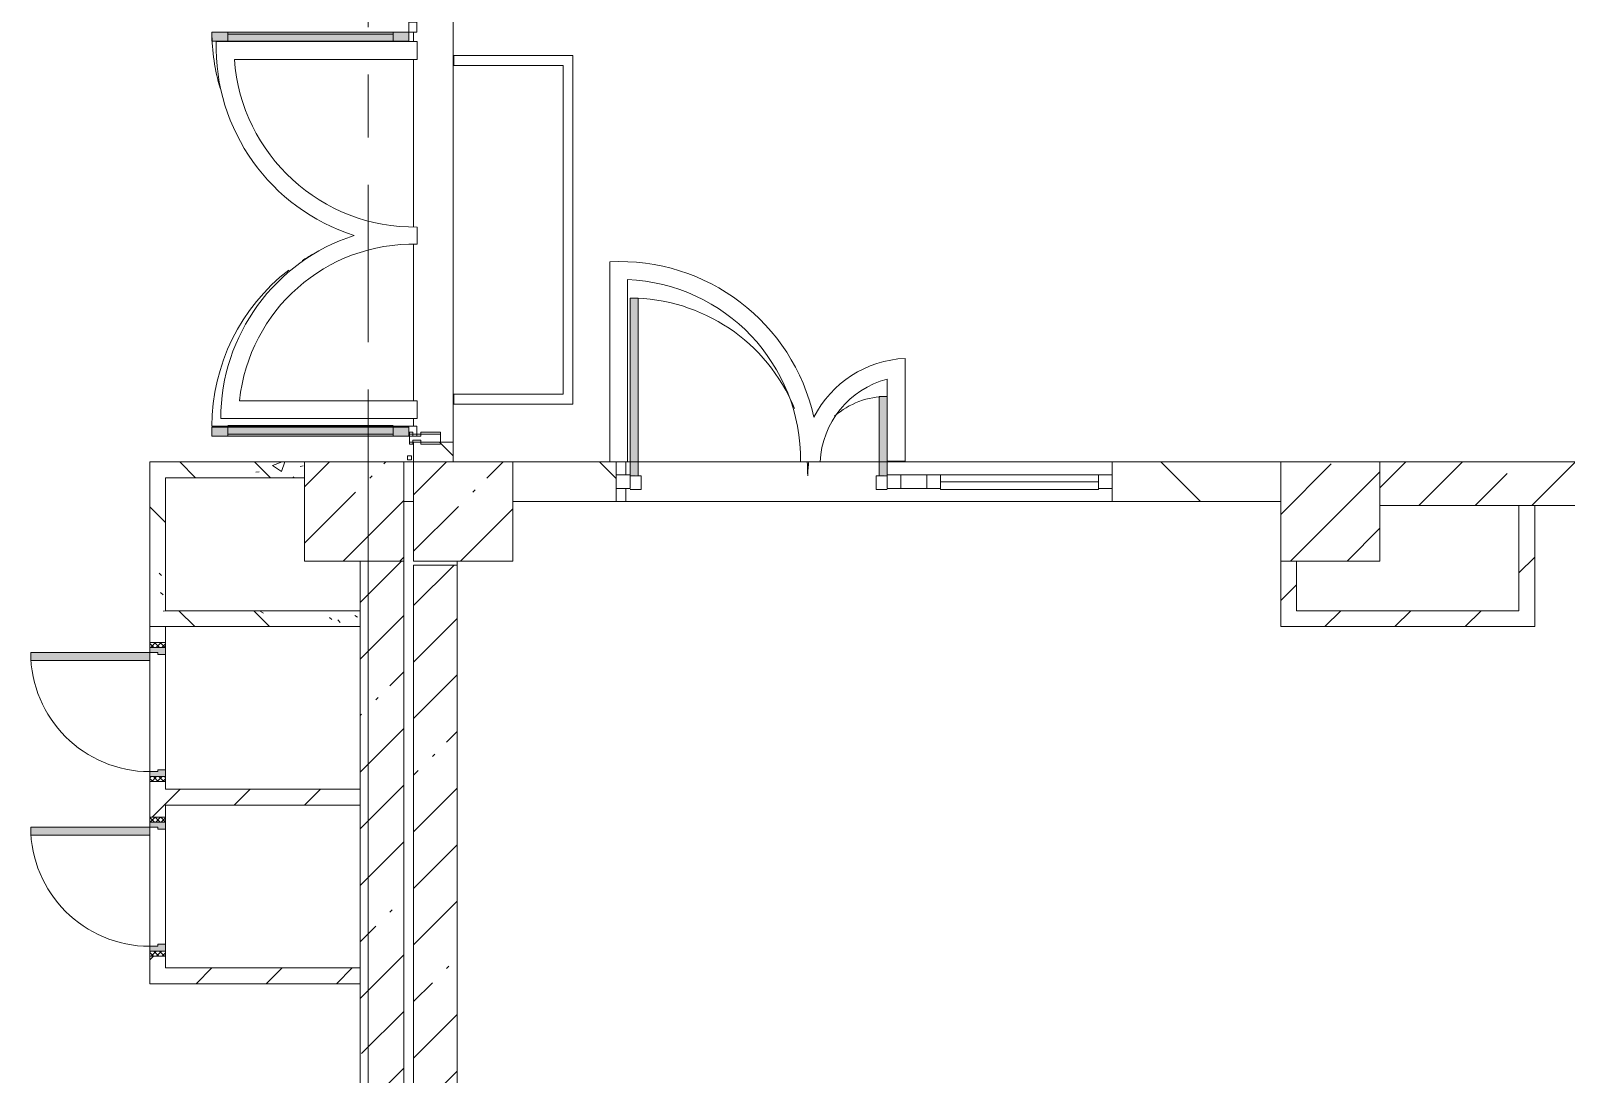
# Model space of a CAD drawing. Header units: millimetres. Extents: x 11693 to 241752, y -8553 to 29926.
# Drawn here: x 126350 to 134089, y 4814 to 10073 of the extents above; entities that cross this region are included whole.
import ezdxf

# ---------------------------------------------------------------- set-up
doc = ezdxf.new("R2010")
doc.units = ezdxf.units.MM
doc.linetypes.add('Осевая', pattern=[1587.5, 317.5, -238.125, 793.75, -238.125])
for name, color, linetype, lineweight, true_color in [('A-DETL-GENF-3', 7, 'Continuous', 5, 0xe2e2e2), ('A-DETL-GENF-4', 7, 'Continuous', 5, 0xaaaaaa), ('A-DOOR-2', 7, 'Continuous', 5, 0xaaaaaa), ('A-DOOR-3', 7, 'Continuous', 5, 0xe2e2e2), ('A-DOOR-FRAM-2', 7, 'Continuous', 5, 0xe2e2e2), ('A-DOOR-FRAM-3', 7, 'Continuous', 5, 0xaaaaaa), ('A-FLOR-1', 7, 'Continuous', 5, 0xaaaaaa), ('I-WALL-5', 7, 'Continuous', 5, 0x787878)]:
    doc.layers.add(name, color=color, linetype=linetype, lineweight=lineweight, true_color=true_color)
for name, color, linetype, lineweight in [('A-GLAZ-CURT-2', 7, 'Continuous', 5), ('A-GLAZ-CWMG-2', 7, 'Continuous', 5), ('A-WALL-2', 7, 'Continuous', 9), ('A-WALL-5', 7, 'Continuous', 5), ('I-WALL-3', 7, 'Continuous', 5), ('S-COLS', 7, 'Continuous', 5), ('Оси', 7, 'Continuous', 9), ('Оси-2', 7, 'Осевая', 9)]:
    doc.layers.add(name, color=color, linetype=linetype, lineweight=lineweight)
pattern_1 = [(45, (89739.81, 0), (-176.7767, 176.7767), [])]
pattern_2 = [(45, (89739.8, 0), (-285.123, 285.123), []), (45, (90024.94, 0), (-285.123, 285.123), [504.031, -100.806, 16.764, -84.042])]
pattern_3 = [(135, (89739.8, 0), (-353.5534, -353.5534), [])]
pattern_4 = [(135, (89739.8, 0), (-377.171, -377.171), [533.4, -88.9, 17.78, -88.9]), (135, (89739.8, 376.94), (-377.171, -377.171), []), (50, (89739.8, 0), (637.6445, -55.7866), [66.675, -733.425]), (355, (89739.8, 0), (-123.349, 668.699), [53.34, -586.74]), (100.451, (89792.95, -4.65), (514.299, 612.908), [56.665, -623.315]), (46.184, (89739.8, 177.8), (948.776, -147.15), [100.012, -1100.137]), (96.636, (89818.9, 165.5), (830.91, 865.997), [84.998, -934.973]), (351.184, (89739.8, 177.8), (830.918, 865.988), [80.01, -880.11]), (21, (89828.7, 133.35), (530.6506, -357.928), [66.675, -733.425]), (326, (89828.7, 133.35), (216.308, 644.658), [53.34, -586.74]), (71.451, (89872.94, 103.5), (746.96, 286.724), [56.665, -623.315]), (37.5, (89739.81, 0), (10.8105, 295.9426), [16.764, -562.864, 16.764, -578.866, -588.962]), (37.5, (89739.81, 0), (10.8105, 295.9426), [-1175.258, 16.764, -572.198]), (7.5, (89739.8, 0), (233.8692, 350.6318), [16.764, -322.834, 16.764, -549.529, -224.472]), (7.5, (89739.8, 0), (233.8692, 350.6318), [-905.891, 16.764, -207.708]), (327.5, (89541.57, 0), (474.5678, -20.0513), [16.764, -205.486, 16.764, -676.656, -920.115]), (327.5, (89541.57, 0), (474.5678, -20.0513), [-915.67, 16.764, -903.351]), (317.5, (89452.67, 0), (518.452, 88.9934), [16.764, -272.161, 16.764, -443.738, -653.415]), (317.5, (89452.67, 0), (518.452, 88.9934), [-749.427, 16.764, -636.651])]

# ---------------------------------------------------------------- blocks, each defined once
blk = doc.blocks.new('BSC_Колонна _Прямоугольная - 500х500-23286270-Общий план 2 этажа с размещением фрагментов 2_1-2_7')
at = {"layer": 'S-COLS'}
h = blk.add_hatch(dxfattribs=at)
h.set_pattern_fill('FP_31', color=256, style=0, pattern_type=2)
h.set_pattern_definition([(45, (-38790, -7650), (-285.123, 285.123), []), (45, (-38504.88, -7650), (-285.123, 285.123), [504.031, -100.806, 16.764, -84.042])])
h.paths.add_polyline_path([(-250, -250), (250, -250), (250, 250), (-250, 250), (-250, 206.3)])
for p, q in [((250, 250), (-250, 250)), ((-250, 250), (-250, -250)), ((250, -250), (250, 250)), ((-250, -250), (250, -250))]:
    blk.add_line(p, q, dxfattribs=at)
blk = doc.blocks.new('BSC_Колонна _Прямоугольная - 500х500-V33-Общий план 2 этажа с размещением фрагментов 2_1-2_7')
at = {"layer": 'S-COLS'}
h = blk.add_hatch(dxfattribs=at)
h.set_pattern_fill('FP_32', color=256, style=0, pattern_type=2)
h.set_pattern_definition([(45, (-43160, -7650), (-285.123, 285.123), []), (45, (-42874.88, -7650), (-285.123, 285.123), [504.031, -100.806, 16.764, -84.042])])
h.paths.add_polyline_path([(250, -250), (250, 250), (-250, 250), (-250, -250)])
for p, q in [((250, 250), (-250, 250)), ((-250, 250), (-250, -250)), ((250, -250), (250, 250)), ((-250, -250), (250, -250))]:
    blk.add_line(p, q, dxfattribs=at)
blk = doc.blocks.new('BSC_Колонна _Прямоугольная - 500х500-V122-Общий план 2 этажа с размещением фрагментов 2_1-2_7')
at = {"layer": 'S-COLS'}
h = blk.add_hatch(dxfattribs=at)
h.set_pattern_fill('FP_109', color=256, style=0, pattern_type=2)
h.set_pattern_definition([(45, (-38240, -7650), (-285.123, 285.123), []), (45, (-37954.88, -7650), (-285.123, 285.123), [504.031, -100.806, 16.764, -84.042])])
h.paths.add_polyline_path([(-250, -250), (250, -250), (250, 250), (-250, 250), (-250, 206.3)])
for p, q in [((250, 250), (-250, 250)), ((-250, 250), (-250, -250)), ((250, -250), (250, 250)), ((-250, -250), (250, -250))]:
    blk.add_line(p, q, dxfattribs=at)
blk = doc.blocks.new('110_Дверь_СКБ_1Ст - д-18 700x2100h_Технический шкаф ЭОМ и СС-21511926-Общий план 2 этажа с размещением фрагментов 2_1-2_7')
at = {"layer": 'A-DOOR-2'}
h = blk.add_hatch(dxfattribs=at)
h.set_pattern_fill('FP_127', color=256, style=0, pattern_type=2)
h.set_pattern_definition([(135, (1951.41, 104.685), (-14.14214, -14.14214), []), (225, (1951.41, 104.685), (14.14214, -14.14214), [])])
h.paths.add_polyline_path([(337.5, -40), (362.5, -40), (362.5, 40), (337.5, 40)])
at = {"layer": 'A-DOOR-3'}
h = blk.add_hatch(color=256, dxfattribs=at)
h.paths.add_polyline_path([(-312.5, 40), (-312.5, -40), (-277.5, -40), (-277.5, 0), (-287.5, 0), (-287.5, 40)])
h.paths.add_polyline_path([(302.5, 0), (302.5, -40), (337.5, -40), (337.5, 40), (312.5, 40), (312.5, 0)])
at = {"layer": 'A-DOOR-FRAM-2'}
blk.add_hatch(color=256, dxfattribs=at).paths.add_polyline_path([(272.5, 40), (312.5, 40), (312.5, 640), (272.5, 640)])
at = {"layer": 'A-DOOR-FRAM-3'}
h = blk.add_hatch(dxfattribs=at)
h.set_pattern_fill('FP_128', color=256, style=0, pattern_type=2)
h.set_pattern_definition([(45, (-171.384, 104.685), (-14.1421, 14.1421), []), (135, (-171.384, 104.685), (-14.1421, -14.1421), [])])
h.paths.add_polyline_path([(-337.5, -40), (-312.5, -40), (-312.5, 40), (-337.5, 40)])
at = {"layer": 'A-DOOR-2'}
for p, q in [((312.5, 640), (272.5, 640)), ((272.5, 640), (272.5, 40)), ((312.5, 40), (312.5, 640)), ((272.5, 40), (312.5, 40))]:
    blk.add_line(p, q, dxfattribs=at)
blk.add_arc((312.5, 40), 600, 90, 180, dxfattribs=at)
at = {"layer": 'A-DOOR-FRAM-3'}
for p, q in [((-312.5, 40), (-337.5, 40)), ((-337.5, 40), (-337.5, -40)), ((-287.5, 40), (-312.5, 40)), ((-312.5, 40), (-312.5, -40)), ((-312.5, -40), (-312.5, 40)), ((-287.5, 0), (-287.5, 40)), ((-287.5, 40), (272.5, 40)), ((312.5, 40), (312.5, 0)), ((337.5, 40), (312.5, 40)), ((337.5, -40), (337.5, 40)), ((362.5, 40), (337.5, 40)), ((337.5, 40), (337.5, -40)), ((362.5, -40), (362.5, 40)), ((-337.5, -40), (-312.5, -40)), ((-312.5, -40), (-277.5, -40)), ((-277.5, 0), (-287.5, 0)), ((-277.5, -40), (-277.5, 0)), ((302.5, -40), (-277.5, -40)), ((312.5, 0), (302.5, 0)), ((302.5, 0), (302.5, -40)), ((302.5, -40), (337.5, -40)), ((337.5, -40), (362.5, -40))]:
    blk.add_line(p, q, dxfattribs=at)
blk = doc.blocks.new('Прямоугольный импост - Импост структурный с накладкой - 160мм Темный-31239214-Общий план 2 этажа с размещением фрагментов 2_1-2_7')
at = {"layer": 'A-GLAZ-CWMG-2'}
for p, q in [((-50, 0), (-50, 17)), ((-50, 17), (0, 17)), ((-40, 0), (-50, 0)), ((-40, -40), (-40, 0)), ((0, 0), (-10, 0)), ((-10, 0), (-10, -40)), ((0, 17), (0, 0)), ((-50, -140), (-50, -40)), ((-50, -40), (-40, -40)), ((-10, -40), (0, -40)), ((0, -40), (0, -140)), ((0, -140), (-50, -140))]:
    blk.add_line(p, q, dxfattribs=at)
blk = doc.blocks.new('Дверь_Витражная_остекление_ - ДВН_ДАО_Главный вход_1800 в свету 5-32258809-Общий план 2 этажа с размещением фрагментов 2_1-2_7')
at = {"layer": 'A-DETL-GENF-3'}
for points in [[(-947.5, -56), (-947.5, -20), (-992.5, -20), (-992.5, -1012.5), (-947.5, -1012.5), (-947.5, -135.2)], [(1042.5, -20), (997.5, -20), (997.5, -1012.5), (1042.5, -1012.5), (1042.5, -135.2)]]:
    blk.add_hatch(color=256, dxfattribs=at).paths.add_polyline_path(points)
at = {"layer": 'A-DETL-GENF-4'}
for p, q in [((-947.5, -20), (-992.5, -20)), ((-992.5, -1012.5), (-992.5, -20)), ((-947.5, -20), (-992.5, -20)), ((-992.5, -20), (-992.5, -1012.5)), ((-947.5, -1012.5), (-947.5, -20)), ((-947.5, -1012.5), (-947.5, -20)), ((997.5, -1012.5), (997.5, -20)), ((997.5, -20), (997.5, -1012.5)), ((1042.5, -1012.5), (1042.5, -20)), ((1042.5, -1012.5), (1042.5, -20)), ((-992.5, -100), (-947.5, -100)), ((-982.5, -932.5), (-982.5, -100)), ((988.5, -932.5), (988.5, -100)), ((1042.5, -100), (997.5, -100)), ((1032.5, -932.5), (1032.5, -100)), ((-992.5, -932.5), (-947.5, -932.5)), ((1042.5, -932.5), (997.5, -932.5)), ((-992.5, -1012.5), (-947.5, -1012.5)), ((-992.5, -1012.5), (-947.5, -1012.5)), ((1042.5, -1012.5), (997.5, -1012.5)), ((997.5, -1012.5), (1042.5, -1012.5))]:
    blk.add_line(p, q, dxfattribs=at)
at = {"layer": 'A-DOOR-2'}
for p, q in [((-1042.5, 20), (-992.5, 20)), ((-1042.5, -20), (-1042.5, 20)), ((-992.5, 20), (-992.5, -20)), ((992.5, 20), (1042.5, 20)), ((992.5, -20), (992.5, 20)), ((1042.5, 20), (1042.5, -20)), ((-992.5, -20), (-1042.5, -20)), ((-992.5, -1012.5), (-992.5, -20)), ((992.5, -1012.5), (992.5, -20)), ((1042.5, -20), (992.5, -20))]:
    blk.add_line(p, q, dxfattribs=at)
for centre, start, end in [((992.5, -20), 209.21115, 212.8228), ((992.5, -20), 217.57984, 270), ((-992.5, -20), 270, 286.54233)]:
    blk.add_arc(centre, 992.5, start, end, dxfattribs=at)
blk = doc.blocks.new('Прямоугольный импост - Импост структурный с накладкой - 160мм Темный-31915521-Общий план 2 этажа с размещением фрагментов 2_1-2_7')
at = {"layer": 'A-GLAZ-CWMG-2'}
for p, q in [((-25, 0), (-25, 17)), ((-25, 17), (25, 17)), ((-15, 0), (-25, 0)), ((-15, -40), (-15, 0)), ((25, 0), (15, 0)), ((15, 0), (15, -40)), ((25, 17), (25, 0)), ((-25, -140), (-25, -40)), ((-25, -40), (-15, -40)), ((15, -40), (25, -40)), ((25, -40), (25, -140)), ((25, -140), (-25, -140))]:
    blk.add_line(p, q, dxfattribs=at)
blk = doc.blocks.new('Прямоугольный импост - 50 x 70 мм-31700031-Общий план 2 этажа с размещением фрагментов 2_1-2_7')
at = {"layer": 'A-GLAZ-CWMG-2'}
for p, q in [((-70, 35), (0, 35)), ((-70, -35), (-70, 35)), ((0, 35), (0, -35)), ((0, -35), (-70, -35))]:
    blk.add_line(p, q, dxfattribs=at)
blk = doc.blocks.new('Дверь_Витражная_остекление_ - ДВН_ДАО_Главный вход_1200 в свету-V281-Общий план 2 этажа с размещением фрагментов 2_1-2_7')
at = {"layer": 'A-DOOR-3'}
for points in [[(-647.5, 30), (-607.5, 35), (-607.5, 925), (-647.5, 925), (-647.5, 35)], [(607.5, 30), (647.5, 35), (647.5, 430), (607.5, 430), (607.5, 35)]]:
    blk.add_hatch(color=256, dxfattribs=at).paths.add_polyline_path(points)
at = {"layer": 'A-DETL-GENF-4'}
for p, q in [((-607.5, 925), (-647.5, 925)), ((-647.5, 925), (-647.5, 35)), ((-607.5, 30), (-607.5, 925)), ((647.5, 430), (607.5, 430)), ((607.5, 430), (607.5, 30)), ((647.5, 35), (647.5, 430)), ((-647.5, 30), (-607.5, 30)), ((-592.5, 30), (-647.5, 30)), ((-592.5, -40), (-592.5, 30)), ((592.5, -40), (592.5, 30)), ((592.5, 30), (647.5, 30)), ((607.5, 30), (647.5, 30)), ((-647.5, -40), (-592.5, -40)), ((647.5, -40), (592.5, -40))]:
    blk.add_line(p, q, dxfattribs=at)
at = {"layer": 'A-DOOR-2'}
for p, q in [((-647.5, 925), (-647.5, 35)), ((647.5, 430), (647.5, 35))]:
    blk.add_line(p, q, dxfattribs=at)
for centre, radius, start, end in [((-647.5, 30), 895, 22.29231, 90), ((647.5, 30), 400, 90, 131.44756), ((-647.5, 30), 895, 360, 4.55581), ((647.5, 30), 400, 169.71082, 180)]:
    blk.add_arc(centre, radius, start, end, dxfattribs=at)
blk = doc.blocks.new('Системная панель - Стемалит - 40мм-32257327-Общий план 2 этажа с размещением фрагментов 2_1-2_7')
at = {"layer": 'A-GLAZ-CURT-2'}
for p, q in [((65, 35), (-65, 35)), ((-65, 35), (-65, -35)), ((65, -35), (65, 35)), ((-65, -35), (65, -35))]:
    blk.add_line(p, q, dxfattribs=at)
blk = doc.blocks.new('Прямоугольный импост - 50 x 70 мм-31687886-Общий план 2 этажа с размещением фрагментов 2_1-2_7')
at = {"layer": 'A-GLAZ-CWMG-2'}
for p, q in [((-35, 35), (35, 35)), ((-35, -35), (-35, 35)), ((35, 35), (35, -35)), ((35, -35), (-35, -35))]:
    blk.add_line(p, q, dxfattribs=at)
blk = doc.blocks.new('Прямоугольный импост - 50 x 70 мм-31701779-Общий план 2 этажа с размещением фрагментов 2_1-2_7')
at = {"layer": 'A-GLAZ-CWMG-2'}
for p, q in [((0, 35), (-70, 35)), ((-70, 35), (-70, -35)), ((0, -35), (0, 35)), ((-70, -35), (0, -35))]:
    blk.add_line(p, q, dxfattribs=at)
blk = doc.blocks.new('Системная панель - Стекло - 40мм-V282-Общий план 2 этажа с размещением фрагментов 2_1-2_7')
at = {"layer": 'A-GLAZ-CURT-2'}
for p, q in [((397.5, 0), (-397.5, 0)), ((-397.5, 0), (-397.5, -40)), ((397.5, -40), (397.5, 0)), ((-397.5, -40), (397.5, -40))]:
    blk.add_line(p, q, dxfattribs=at)
blk = doc.blocks.new('Прямоугольный импост - 50 x 70 мм-31702100-Общий план 2 этажа с размещением фрагментов 2_1-2_7')
at = {"layer": 'A-GLAZ-CWMG-2'}
for p, q in [((-35, 35), (35, 35)), ((-35, -35), (-35, 35)), ((35, 35), (35, -35)), ((35, -35), (-35, -35))]:
    blk.add_line(p, q, dxfattribs=at)
blk = doc.blocks.new('Прямоугольный импост - 50 x 70 мм-31720914-Общий план 2 этажа с размещением фрагментов 2_1-2_7')
at = {"layer": 'A-GLAZ-CWMG-2'}
blk.add_line((6460, 7920), (5665, 7920), dxfattribs=at)

msp = doc.modelspace()

# ---------------------------------------------------------------- hatches: boundary and pattern name
at = {"layer": 'I-WALL-3'}
h = msp.add_hatch(dxfattribs=at)
h.set_pattern_fill('FP_60', color=256, style=0, pattern_type=2)
h.set_pattern_definition(pattern_3)
h.paths.add_polyline_path([(128279.8, 7900), (128479.8, 7900), (128479.8, 8000), (128279.8, 8000)])
h.paths.add_polyline_path([(128479.8, 10130), (128479.8, 10230), (128279.8, 10230), (128279.8, 10130)])
h = msp.add_hatch(dxfattribs=at)
h.set_pattern_fill('FP_60', color=256, style=0, pattern_type=2)
h.set_pattern_definition(pattern_3)
h.paths.add_polyline_path([(131800.8, 7700), (132649.8, 7700), (132649.8, 7900), (131800.8, 7900)])
h.paths.add_polyline_path([(128229.8, 7700), (128279.8, 7700), (128279.8, 7900), (128229.8, 7900), (128229.8, 7831.4)])
h.paths.add_polyline_path([(128779.8, 7700), (129300.8, 7700), (129300.8, 7900), (128779.8, 7900), (128779.8, 7826.9)])
h = msp.add_hatch(dxfattribs=at)
h.set_pattern_fill('FP_57', color=256, style=0, pattern_type=2)
h.set_pattern_definition(pattern_2)
h.paths.add_polyline_path([(136599.8, 7680), (137149.8, 7680), (137149.8, 7900), (135849.8, 7900), (135849.8, 7830), (134649.8, 7830), (134649.8, 7900), (133149.8, 7900), (133149.8, 7680), (136519.8, 7680)])
h = msp.add_hatch(dxfattribs=at)
h.set_pattern_fill('FP_61', color=256, style=0, pattern_type=2)
h.set_pattern_definition(pattern_1)
h.paths.add_polyline_path([(133929.8, 7070), (133929.8, 7680), (133849.8, 7680), (133849.8, 7070)])
h = msp.add_hatch(dxfattribs=at)
h.set_pattern_fill('FP_57', color=256, style=0, pattern_type=2)
h.set_pattern_definition(pattern_2)
h.paths.add_polyline_path([(128229.8, 400), (128229.8, 7400), (128009.8, 7400), (128009.8, 400), (128140.6, 400)])
h = msp.add_hatch(dxfattribs=at)
h.set_pattern_fill('FP_57', color=256, style=0, pattern_type=2)
h.set_pattern_definition(pattern_2)
h.paths.add_polyline_path([(128499.8, 410), (128499.8, 7380), (128279.8, 7380), (128279.8, 410)])
h = msp.add_hatch(dxfattribs=at)
h.set_pattern_fill('FP_61', color=256, style=0, pattern_type=2)
h.set_pattern_definition(pattern_1)
h.paths.add_polyline_path([(132729.8, 7150), (132729.8, 7400), (132649.8, 7400), (132649.8, 7150)])
h = msp.add_hatch(dxfattribs=at)
h.set_pattern_fill('FP_61', color=256, style=0, pattern_type=2)
h.set_pattern_definition(pattern_1)
h.paths.add_polyline_path([(133849.8, 7070), (133849.8, 7150), (132649.8, 7150), (132649.8, 7070), (133772.7, 7070)])
h = msp.add_hatch(dxfattribs=at)
h.set_pattern_fill('FP_61', color=256, style=0, pattern_type=2)
h.set_pattern_definition(pattern_1)
h.paths.add_polyline_path([(126949.8, 5270), (127029.8, 5270), (127029.8, 5409), (126949.8, 5409)])
h.paths.add_polyline_path([(127029.8, 6109), (127029.8, 6289), (126949.8, 6289), (126949.8, 6109)])
h.paths.add_polyline_path([(126949.8, 6989), (127029.8, 6989), (127029.8, 7070), (126949.8, 7070)])
h = msp.add_hatch(dxfattribs=at)
h.set_pattern_fill('FP_61', color=256, style=0, pattern_type=2)
h.set_pattern_definition(pattern_1)
h.paths.add_polyline_path([(128009.8, 6170), (128009.8, 6250), (127029.8, 6250), (127029.8, 6170), (127628.6, 6170)])
h = msp.add_hatch(dxfattribs=at)
h.set_pattern_fill('FP_61', color=256, style=0, pattern_type=2)
h.set_pattern_definition(pattern_1)
h.paths.add_polyline_path([(128009.8, 5270), (128009.8, 5350), (127029.8, 5350), (127029.8, 5270)])
at = {"layer": 'I-WALL-5'}
h = msp.add_hatch(dxfattribs=at)
h.set_pattern_fill('FP_68', color=256, style=0, pattern_type=2)
h.set_pattern_definition(pattern_4)
h.paths.add_polyline_path([(126949.8, 7150), (127029.8, 7150), (127029.8, 7900), (126949.8, 7900), (126949.8, 7248.5)])
h = msp.add_hatch(dxfattribs=at)
h.set_pattern_fill('FP_68', color=256, style=0, pattern_type=2)
h.set_pattern_definition(pattern_4)
h.paths.add_polyline_path([(127029.8, 7820), (127729.8, 7820), (127729.8, 7900), (127029.8, 7900)])
h = msp.add_hatch(dxfattribs=at)
h.set_pattern_fill('FP_68', color=256, style=0, pattern_type=2)
h.set_pattern_definition(pattern_4)
h.paths.add_polyline_path([(126949.8, 7070), (128009.8, 7070), (128009.8, 7150), (126949.8, 7150)])

# ---------------------------------------------------------------- linework, layer by layer
at = {"layer": 'A-FLOR-1'}
for p, q in [((128279.8, 10065), (128279.8, 10018)), ((128298.2, 10018), (127284.5, 10018)), ((128298.2, 9928), (128298.2, 10018)), ((127376.5, 9928), (128298.2, 9928)), ((128279.8, 9928), (128279.8, 9083.9)), ((129082.6, 9947.2), (128482.6, 9947.2)), ((128482.6, 9947.2), (128482.6, 9897.2)), ((129082.6, 8191.3), (129082.6, 9947.2)), ((128482.6, 9897.2), (129032.6, 9897.2)), ((129032.6, 9897.2), (129032.6, 8241.3)), ((128298.2, 8996.7), (128298.2, 9083.1)), ((128279.8, 8996.1), (128279.8, 8208)), ((129267.9, 8907.6), (129267.9, 7900)), ((129357.9, 7900), (129357.9, 8818.2)), ((130756.8, 7903), (130756.8, 8421.4)), ((130666.8, 8317.2), (130666.8, 7903)), ((128296.8, 8208), (127402.4, 8208)), ((128296.8, 8118), (128296.8, 8208)), ((129032.6, 8241.3), (128482.6, 8241.3)), ((128482.6, 8241.3), (128482.6, 8191.3)), ((128482.6, 8191.3), (129082.6, 8191.3)), ((127307.8, 8118), (128296.8, 8118)), ((128279.8, 8118), (128279.8, 8080)), ((131800.8, 7900), (129300.8, 7900)), ((129349.8, 7900), (129349.8, 7835)), ((129357.9, 7900), (130230.4, 7900)), ((130328.3, 7900), (131800.8, 7900)), ((130666.8, 7903), (130756.8, 7903)), ((129349.8, 7765), (129349.8, 7700)), ((128499.8, 7400), (128499.8, 7380))]:
    msp.add_line(p, q, dxfattribs=at)
for centre, radius, start, end in [((128284.2, 9993), 1000, 178.56746, 252.28756), ((128284.2, 9993), 910, 184.09604, 270.88287), ((128276.8, 8118), 969, 107.84035, 180), ((128276.8, 8118), 879, 88.60541, 174.12324), ((129320.4, 7909), 1000, 12.44956, 93.01125), ((129320.4, 7909), 910, 359.43333, 87.64026), ((130781.8, 7878), 544, 92.63401, 153.04618), ((130781.8, 7878), 454, 104.67311, 177.22246)]:
    msp.add_arc(centre, radius, start, end, dxfattribs=at)
at = {"layer": 'A-WALL-2'}
for p, q in [((133929.8, 7680), (133849.8, 7680)), ((128009.8, 7070), (128009.8, 7150)), ((127029.8, 7070), (126949.8, 7070)), ((128009.8, 6170), (128009.8, 6250)), ((128009.8, 5270), (128009.8, 5350))]:
    msp.add_line(p, q, dxfattribs=at)
at = {"layer": 'A-WALL-5'}
for p, q in [((128269.3, 7931), (128249.3, 7931)), ((128249.3, 7931), (128249.3, 7911)), ((128249.3, 7911), (128269.3, 7911)), ((128269.3, 7911), (128269.3, 7931))]:
    msp.add_line(p, q, dxfattribs=at)
at = {"layer": 'I-WALL-3'}
for p, q in [((128479.8, 10230), (128479.8, 7900)), ((128279.8, 10018), (128279.8, 10065)), ((128279.8, 9083.9), (128279.8, 9928)), ((128279.8, 8208), (128279.8, 8996.1)), ((128279.8, 8080), (128279.8, 8118)), ((128479.8, 8000), (128279.8, 8000)), ((128279.8, 8000), (128279.8, 7900)), ((127729.8, 7900), (126949.8, 7900)), ((126949.8, 7900), (126949.8, 6989)), ((128279.8, 7900), (128229.8, 7900)), ((129300.8, 7900), (128779.8, 7900)), ((129300.8, 7700), (129300.8, 7900)), ((131800.8, 7900), (131800.8, 7700)), ((131800.8, 7900), (132649.8, 7900)), ((134649.8, 7900), (133149.8, 7900)), ((127029.8, 7820), (127729.8, 7820)), ((127029.8, 7150), (127029.8, 7820)), ((128229.8, 7700), (128279.8, 7700)), ((132649.8, 7700), (128779.8, 7700)), ((133149.8, 7680), (133849.8, 7680)), ((133849.8, 7680), (133849.8, 7150)), ((133929.8, 7070), (133929.8, 7680)), ((133929.8, 7680), (136519.8, 7680)), ((128009.8, 7400), (128009.8, 7150)), ((128229.8, 400), (128229.8, 7400)), ((128499.8, 7380), (128279.8, 7380)), ((128279.8, 7380), (128279.8, 410)), ((128499.8, 800), (128499.8, 7380)), ((132649.8, 7400), (132649.8, 7070)), ((132729.8, 7150), (132729.8, 7400)), ((128009.8, 7150), (127029.8, 7150)), ((133849.8, 7150), (132729.8, 7150)), ((127029.8, 7070), (128009.8, 7070)), ((127029.8, 6989), (127029.8, 7070)), ((128009.8, 7070), (128009.8, 6250)), ((132649.8, 7070), (133929.8, 7070)), ((126949.8, 6289), (126949.8, 6109)), ((127029.8, 6250), (127029.8, 6289)), ((128009.8, 6250), (127029.8, 6250)), ((127029.8, 6109), (127029.8, 6170)), ((127029.8, 6170), (128009.8, 6170)), ((128009.8, 6170), (128009.8, 5350)), ((126949.8, 5409), (126949.8, 5270)), ((127029.8, 5350), (127029.8, 5409)), ((128009.8, 5350), (127029.8, 5350)), ((126949.8, 5270), (128009.8, 5270)), ((128009.8, 5270), (128009.8, 400))]:
    msp.add_line(p, q, dxfattribs=at)
at = {"layer": 'Оси'}
msp.add_line((128049.8, -4552.8), (128049.8, 7947.2), dxfattribs=at)
at = {"layer": 'Оси-2'}
msp.add_line((128049.8, 7947.2), (128049.8, 11277.7), dxfattribs=at)

# ---------------------------------------------------------------- block references
at = {"layer": 'A-DOOR-2'}
for name, p, rotation in [('Дверь_Витражная_остекление_ - ДВН_ДАО_Главный вход_1800 в свету 5-32258809-Общий план 2 этажа с размещением фрагментов 2_1-2_7', (128275.8, 9072.5), 269.9999999999999), ('110_Дверь_СКБ_1Ст - д-18 700x2100h_Технический шкаф ЭОМ и СС-21511926-Общий план 2 этажа с размещением фрагментов 2_1-2_7', (126989.8, 6626.5), 89.99999999999991), ('110_Дверь_СКБ_1Ст - д-18 700x2100h_Технический шкаф ЭОМ и СС-21511926-Общий план 2 этажа с размещением фрагментов 2_1-2_7', (126989.8, 5746.5), 89.99999999999991)]:
    msp.add_blockref(name, p, dxfattribs=dict(at, rotation=rotation))
msp.add_blockref('Дверь_Витражная_остекление_ - ДВН_ДАО_Главный вход_1200 в свету-V281-Общий план 2 этажа с размещением фрагментов 2_1-2_7', (130018.3, 7800), dxfattribs=at)
at = {"layer": 'A-GLAZ-CURT-2'}
for name, p in [('Системная панель - Стемалит - 40мм-32257327-Общий план 2 этажа с размещением фрагментов 2_1-2_7', (130800.8, 7800)), ('Системная панель - Стекло - 40мм-V282-Общий план 2 этажа с размещением фрагментов 2_1-2_7', (131333.3, 7800))]:
    msp.add_blockref(name, p, dxfattribs=at)
at = {"layer": 'A-GLAZ-CWMG-2', "extrusion": (0, 0, -1)}
for name, p, rotation in [('Прямоугольный импост - Импост структурный с накладкой - 160мм Темный-31239214-Общий план 2 этажа с размещением фрагментов 2_1-2_7', (-128275.8, 8000), 270.0000000000001), ('Прямоугольный импост - Импост структурный с накладкой - 160мм Темный-31915521-Общий план 2 этажа с размещением фрагментов 2_1-2_7', (-128275.8, 8015), 270.0000000000001), ('Прямоугольный импост - 50 x 70 мм-31687886-Общий план 2 этажа с размещением фрагментов 2_1-2_7', (-130700.8, 7800), 180), ('Прямоугольный импост - 50 x 70 мм-31702100-Общий план 2 этажа с размещением фрагментов 2_1-2_7', (-130900.8, 7800), 180), ('Прямоугольный импост - 50 x 70 мм-31700031-Общий план 2 этажа с размещением фрагментов 2_1-2_7', (-131800.8, 7800), 180)]:
    msp.add_blockref(name, p, dxfattribs=dict(at, rotation=rotation))
at = {"layer": 'A-GLAZ-CWMG-2', "rotation": 180}
msp.add_blockref('Прямоугольный импост - 50 x 70 мм-31701779-Общий план 2 этажа с размещением фрагментов 2_1-2_7', (129300.8, 7800), dxfattribs=at)
at = {"layer": 'A-GLAZ-CWMG-2'}
msp.add_blockref('Прямоугольный импост - 50 x 70 мм-31720914-Общий план 2 этажа с размещением фрагментов 2_1-2_7', (125270.8, -85), dxfattribs=at)
at = {"layer": 'S-COLS'}
for name, p in [('BSC_Колонна _Прямоугольная - 500х500-V122-Общий план 2 этажа с размещением фрагментов 2_1-2_7', (127979.8, 7650)), ('BSC_Колонна _Прямоугольная - 500х500-23286270-Общий план 2 этажа с размещением фрагментов 2_1-2_7', (128529.8, 7650)), ('BSC_Колонна _Прямоугольная - 500х500-V33-Общий план 2 этажа с размещением фрагментов 2_1-2_7', (132899.8, 7650))]:
    msp.add_blockref(name, p, dxfattribs=at)

doc.saveas('drawing.dxf')
